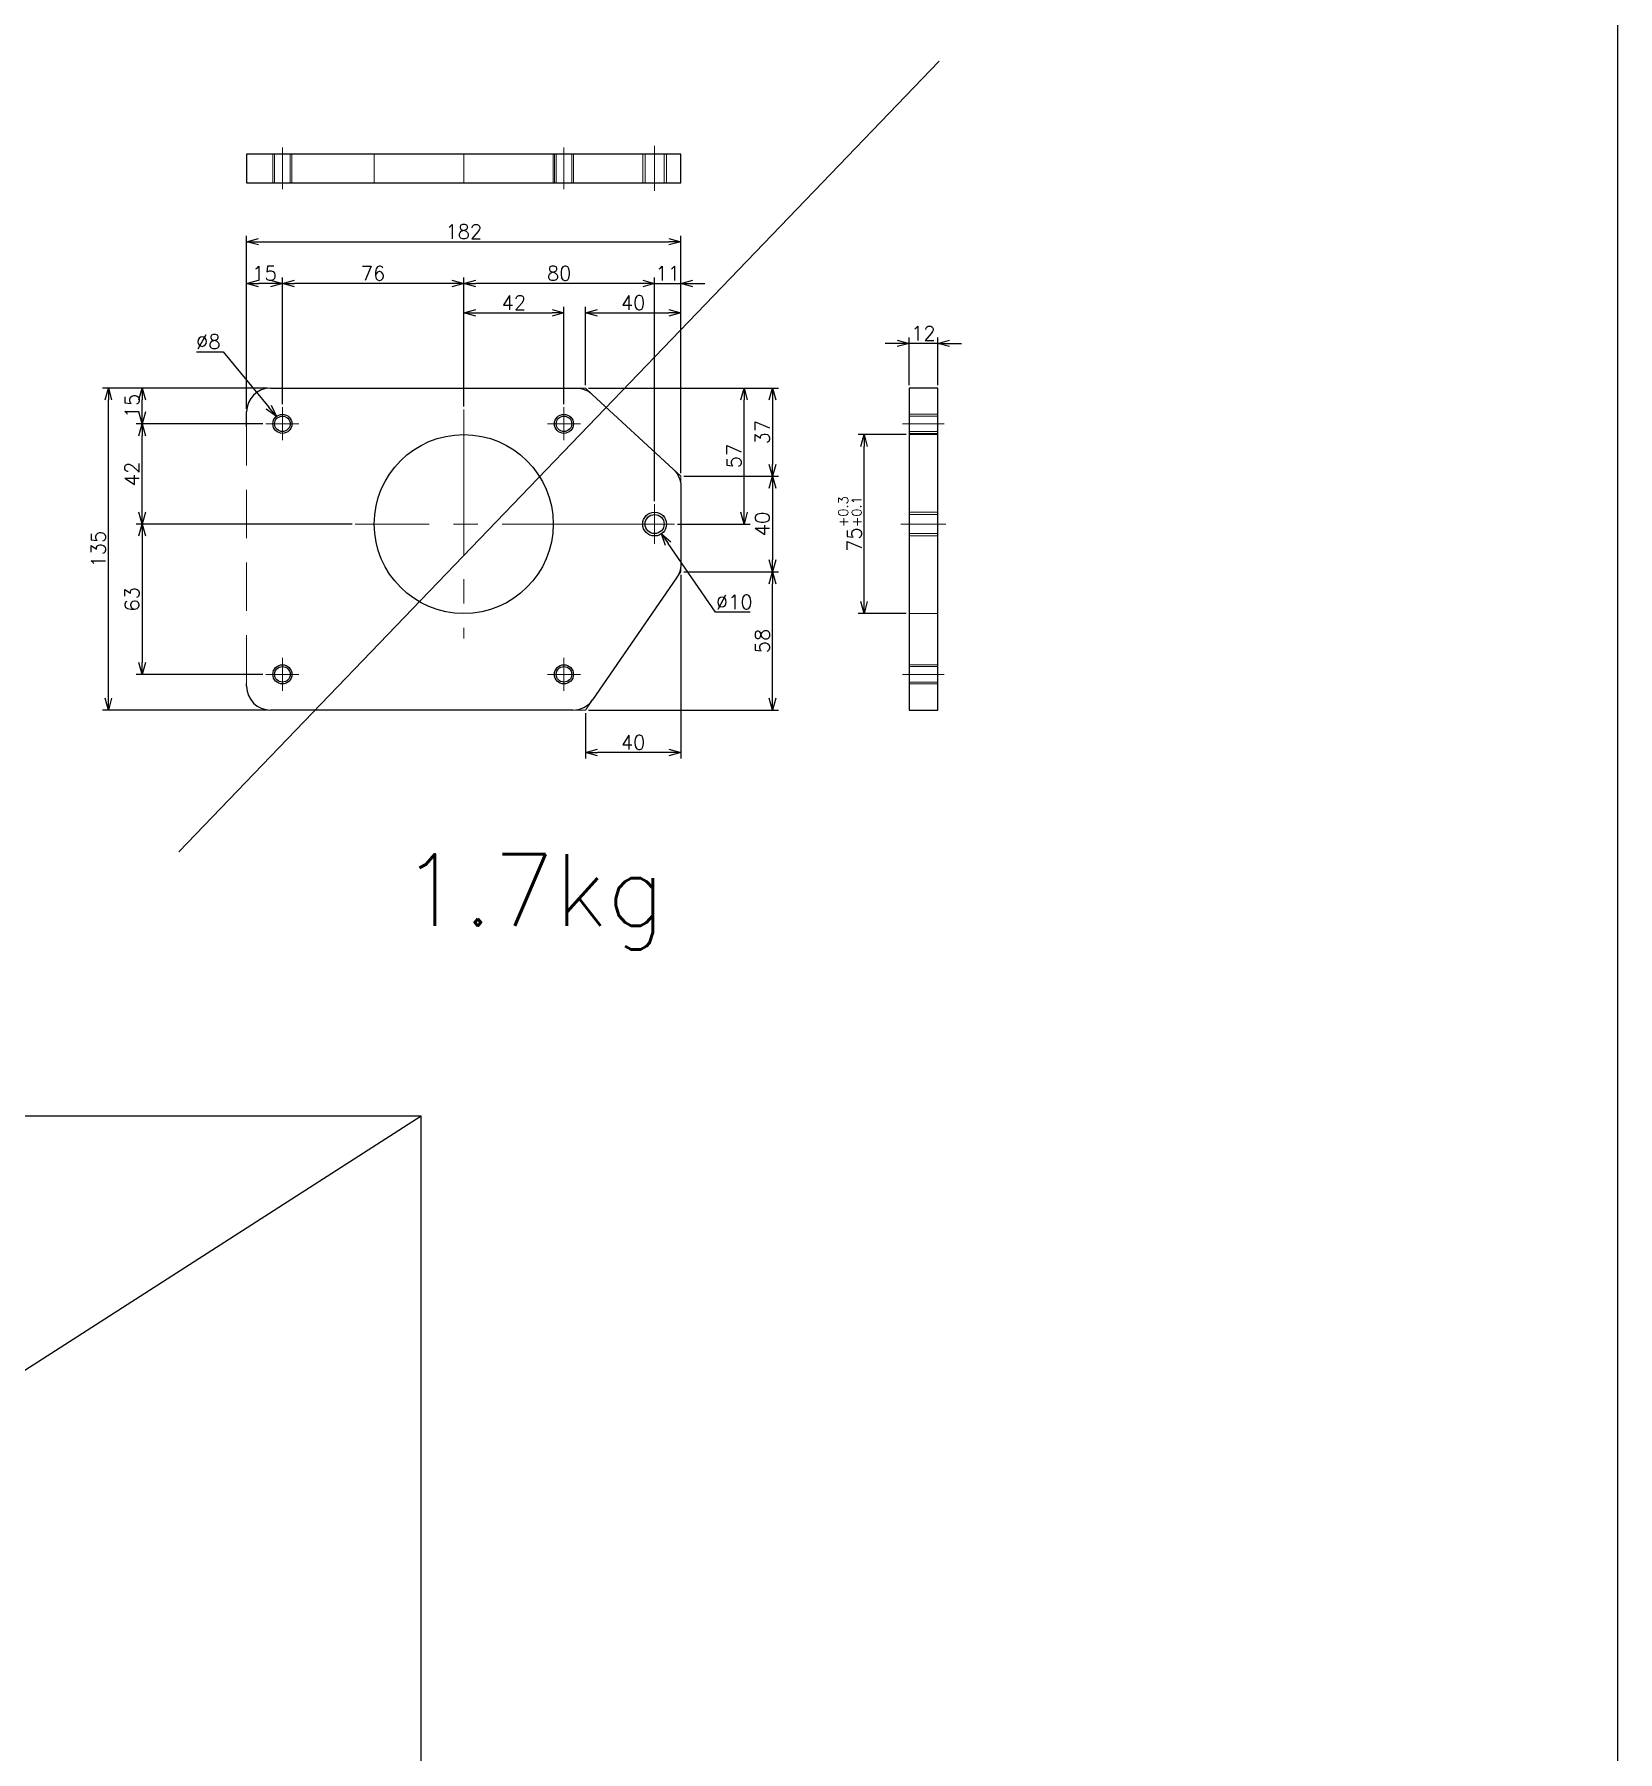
# Model space of a CAD drawing. Header units: millimetres. Extents: x 0 to 49006, y -7876 to 6995.
# Drawn here: x 16161 to 16824, y -5038 to -4318 of the extents above; entities that cross this region are included whole.
import ezdxf

# ---------------------------------------------------------------- set-up
doc = ezdxf.new("R2010")
doc.units = ezdxf.units.MM
doc.header["$LTSCALE"] = 3.2
doc.header["$PDMODE"] = 99
doc.header["$PDSIZE"] = 1
doc.linetypes.add('CENTER2', pattern=[28.575, 19.05, -3.175, 3.175, -3.175])
doc.linetypes.add('HIDDEN', pattern=[9.525, 6.35, -3.175])
for name, color, linetype, lineweight in [('04_HIDDEN', 2, 'HIDDEN', 13), ('05_CENTER', 4, 'CENTER2', 13), ('08_DIM', 3, 'Continuous', 13)]:
    doc.layers.add(name, color=color, linetype=linetype, lineweight=lineweight)
doc.layers.add('10_DRAFT', color=8, linetype='Continuous', lineweight=0, plot=False)
doc.styles.add('KSS_TXT', font='txt.shx', dxfattribs={"bigfont": 'extfont2.shx'})
doc.dimstyles.new('KSS_DIM', dxfattribs={"dimscale": 12, "dimtxt": 3, "dimasz": 2.5, "dimexe": 1.25, "dimexo": 0.625, "dimtad": 1, "dimdsep": 46, "dimtxsty": 'KSS_TXT', "dimblk": 'OPEN30', "dimcen": 0, "dimazin": 2, "dimtfac": 0.75, "dimtmove": 0, "dimatfit": 3, "dimldrblk": 'OPEN30', "dimfxl": 1.25, "dimtolj": 1, "dimarcsym": 0})
doc.dimstyles.new('KSS_DIM$3', dxfattribs={"dimscale": 12, "dimtxt": 3, "dimasz": 2.5, "dimexe": 1.25, "dimexo": 0.625, "dimtad": 1, "dimtih": 1, "dimtoh": 1, "dimdsep": 46, "dimtxsty": 'KSS_TXT', "dimblk": 'OPEN30', "dimcen": 0, "dimazin": 2, "dimtfac": 0.75, "dimtofl": 0, "dimtmove": 0, "dimatfit": 3, "dimldrblk": 'OPEN30', "dimfxl": 1.25, "dimtolj": 1, "dimarcsym": 0})

# ---------------------------------------------------------------- blocks, each defined once
blk = doc.blocks.new('_Open30')
at = {"color": 0, "linetype": 'ByBlock', "lineweight": -2}
for p, q in [((-1, 0.27), (0, 0)), ((0, 0), (-1, -0.27)), ((0, 0), (-1, 0))]:
    blk.add_line(p, q, dxfattribs=at)
blk = doc.blocks.new('*D561')
at = {"layer": '08_DIM', "color": 0, "lineweight": -2, "transparency": 16777216}
for p, q in [((16340.5, -4474.27), (16340.5, -4432.47)), ((16382.5, -4473.31), (16382.5, -4432.47)), ((16345.5, -4434.97), (16377.5, -4434.97))]:
    blk.add_line(p, q, dxfattribs=at)
at = {"layer": 'Defpoints', "color": 0, "transparency": 16777216}
for p in [(16382.5, -4434.97), (16340.5, -4475.52), (16382.5, -4474.56)]:
    blk.add_point(p, dxfattribs=at)
at = {"layer": '08_DIM', "color": 0, "lineweight": -2, "transparency": 16777216, "xscale": 5, "yscale": 5, "zscale": 5, "rotation": 180}
blk.add_blockref('_Open30', (16340.5, -4434.97), dxfattribs=at)
at = {"layer": '08_DIM', "color": 0, "lineweight": -2, "transparency": 16777216, "xscale": 5, "yscale": 5, "zscale": 5}
blk.add_blockref('_Open30', (16382.5, -4434.97), dxfattribs=at)
at = {"layer": '08_DIM', "color": 0, "transparency": 16777216, "insert": (16361.5, -4430.72), "char_height": 6, "attachment_point": 5, "style": 'KSS_TXT'}
blk.add_mtext('\\A1;42', dxfattribs=at)
blk = doc.blocks.new('*D562')
at = {"layer": '08_DIM', "color": 0, "lineweight": -2, "transparency": 16777216}
for p, q in [((16264.5, -4473.31), (16264.5, -4420.17)), ((16335.5, -4422.67), (16269.5, -4422.67)), ((16340.5, -4474.27), (16340.5, -4420.17))]:
    blk.add_line(p, q, dxfattribs=at)
at = {"layer": 'Defpoints', "color": 0, "transparency": 16777216}
for p in [(16264.5, -4422.67), (16264.5, -4474.56), (16340.5, -4475.52)]:
    blk.add_point(p, dxfattribs=at)
at = {"layer": '08_DIM', "color": 0, "lineweight": -2, "transparency": 16777216, "xscale": 5, "yscale": 5, "zscale": 5, "rotation": 180}
blk.add_blockref('_Open30', (16264.5, -4422.67), dxfattribs=at)
at = {"layer": '08_DIM', "color": 0, "lineweight": -2, "transparency": 16777216, "xscale": 5, "yscale": 5, "zscale": 5}
blk.add_blockref('_Open30', (16340.5, -4422.67), dxfattribs=at)
at = {"layer": '08_DIM', "color": 0, "transparency": 16777216, "insert": (16302.5, -4418.42), "char_height": 6, "attachment_point": 5, "style": 'KSS_TXT'}
blk.add_mtext('\\A1;76', dxfattribs=at)
blk = doc.blocks.new('*D563')
at = {"layer": '08_DIM', "color": 0, "lineweight": -2, "transparency": 16777216}
for p, q in [((16256.32, -4481.48), (16203.24, -4481.48)), ((16205.74, -4518.48), (16205.74, -4486.48)), ((16293.77, -4523.48), (16203.24, -4523.48))]:
    blk.add_line(p, q, dxfattribs=at)
at = {"layer": 'Defpoints', "color": 0, "transparency": 16777216}
for p in [(16205.74, -4481.48), (16257.57, -4481.48), (16295.02, -4523.48)]:
    blk.add_point(p, dxfattribs=at)
at = {"layer": '08_DIM', "color": 0, "lineweight": -2, "transparency": 16777216, "xscale": 5, "yscale": 5, "zscale": 5}
for p, rotation in [((16205.74, -4481.48), 90), ((16205.74, -4523.48), 270)]:
    blk.add_blockref('_Open30', p, dxfattribs=dict(at, rotation=rotation))
at = {"layer": '08_DIM', "color": 0, "transparency": 16777216, "insert": (16201.49, -4502.48), "char_height": 6, "attachment_point": 5, "rotation": 90, "style": 'KSS_TXT'}
blk.add_mtext('\\A1;42', dxfattribs=at)
blk = doc.blocks.new('*D564')
at = {"layer": '08_DIM', "color": 0, "lineweight": -2, "transparency": 16777216}
for p, q in [((16293.77, -4523.48), (16203.24, -4523.48)), ((16205.74, -4528.48), (16205.74, -4581.48)), ((16256.32, -4586.48), (16203.24, -4586.48))]:
    blk.add_line(p, q, dxfattribs=at)
at = {"layer": 'Defpoints', "color": 0, "transparency": 16777216}
for p in [(16295.02, -4523.48), (16205.74, -4586.48), (16257.57, -4586.48)]:
    blk.add_point(p, dxfattribs=at)
at = {"layer": '08_DIM', "color": 0, "lineweight": -2, "transparency": 16777216, "xscale": 5, "yscale": 5, "zscale": 5}
for p, rotation in [((16205.74, -4523.48), 90), ((16205.74, -4586.48), 270)]:
    blk.add_blockref('_Open30', p, dxfattribs=dict(at, rotation=rotation))
at = {"layer": '08_DIM', "color": 0, "transparency": 16777216, "insert": (16201.49, -4554.98), "char_height": 6, "attachment_point": 5, "rotation": 90, "style": 'KSS_TXT'}
blk.add_mtext('\\A1;63', dxfattribs=at)
blk = doc.blocks.new('*D565')
at = {"layer": '08_DIM', "color": 0, "lineweight": -2, "transparency": 16777216}
for p, q in [((16258.25, -4466.48), (16189.06, -4466.48)), ((16191.56, -4596.48), (16191.56, -4471.48)), ((16258.25, -4601.48), (16189.06, -4601.48))]:
    blk.add_line(p, q, dxfattribs=at)
at = {"layer": 'Defpoints', "color": 0, "transparency": 16777216}
for p in [(16191.56, -4466.48), (16259.5, -4466.48), (16259.5, -4601.48)]:
    blk.add_point(p, dxfattribs=at)
at = {"layer": '08_DIM', "color": 0, "lineweight": -2, "transparency": 16777216, "xscale": 5, "yscale": 5, "zscale": 5}
for p, rotation in [((16191.56, -4466.48), 90), ((16191.56, -4601.48), 270)]:
    blk.add_blockref('_Open30', p, dxfattribs=dict(at, rotation=rotation))
at = {"layer": '08_DIM', "color": 0, "transparency": 16777216, "insert": (16187.3, -4533.98), "char_height": 6, "attachment_point": 5, "rotation": 90, "style": 'KSS_TXT'}
blk.add_mtext('\\A1;135', dxfattribs=at)
blk = doc.blocks.new('*D566')
at = {"layer": '08_DIM', "color": 0, "lineweight": -2, "transparency": 16777216}
for p, q in [((16258.25, -4466.48), (16203.24, -4466.48)), ((16205.74, -4476.48), (16205.74, -4471.48)), ((16256.32, -4481.48), (16203.24, -4481.48))]:
    blk.add_line(p, q, dxfattribs=at)
at = {"layer": 'Defpoints', "color": 0, "transparency": 16777216}
for p in [(16205.74, -4466.48), (16259.5, -4466.48), (16257.57, -4481.48)]:
    blk.add_point(p, dxfattribs=at)
at = {"layer": '08_DIM', "color": 0, "lineweight": -2, "transparency": 16777216, "xscale": 5, "yscale": 5, "zscale": 5}
for p, rotation in [((16205.74, -4466.48), 90), ((16205.74, -4481.48), 270)]:
    blk.add_blockref('_Open30', p, dxfattribs=dict(at, rotation=rotation))
at = {"layer": '08_DIM', "color": 0, "transparency": 16777216, "insert": (16201.49, -4473.98), "char_height": 6, "attachment_point": 5, "rotation": 90, "style": 'KSS_TXT'}
blk.add_mtext('\\A1;15', dxfattribs=at)
blk = doc.blocks.new('*D567')
at = {"layer": '08_DIM', "color": 0, "lineweight": -2, "transparency": 16777216}
for p, q in [((16249.5, -4475.23), (16249.5, -4420.17)), ((16259.5, -4422.67), (16254.5, -4422.67)), ((16264.5, -4473.31), (16264.5, -4420.17))]:
    blk.add_line(p, q, dxfattribs=at)
at = {"layer": 'Defpoints', "color": 0, "transparency": 16777216}
for p in [(16249.5, -4422.67), (16249.5, -4476.48), (16264.5, -4474.56)]:
    blk.add_point(p, dxfattribs=at)
at = {"layer": '08_DIM', "color": 0, "lineweight": -2, "transparency": 16777216, "xscale": 5, "yscale": 5, "zscale": 5, "rotation": 180}
blk.add_blockref('_Open30', (16249.5, -4422.67), dxfattribs=at)
at = {"layer": '08_DIM', "color": 0, "lineweight": -2, "transparency": 16777216, "xscale": 5, "yscale": 5, "zscale": 5}
blk.add_blockref('_Open30', (16264.5, -4422.67), dxfattribs=at)
at = {"layer": '08_DIM', "color": 0, "transparency": 16777216, "insert": (16257, -4418.42), "char_height": 6, "attachment_point": 5, "style": 'KSS_TXT'}
blk.add_mtext('\\A1;15', dxfattribs=at)
blk = doc.blocks.new('*D568')
at = {"layer": '08_DIM', "color": 0, "lineweight": -2, "transparency": 16777216}
for p, q in [((16249.5, -4475.23), (16249.5, -4402.67)), ((16431.5, -4502.23), (16431.5, -4402.67)), ((16254.5, -4405.17), (16426.5, -4405.17))]:
    blk.add_line(p, q, dxfattribs=at)
at = {"layer": 'Defpoints', "color": 0, "transparency": 16777216}
for p in [(16431.5, -4405.17), (16249.5, -4476.48), (16431.5, -4503.48)]:
    blk.add_point(p, dxfattribs=at)
at = {"layer": '08_DIM', "color": 0, "lineweight": -2, "transparency": 16777216, "xscale": 5, "yscale": 5, "zscale": 5, "rotation": 180}
blk.add_blockref('_Open30', (16249.5, -4405.17), dxfattribs=at)
at = {"layer": '08_DIM', "color": 0, "lineweight": -2, "transparency": 16777216, "xscale": 5, "yscale": 5, "zscale": 5}
blk.add_blockref('_Open30', (16431.5, -4405.17), dxfattribs=at)
at = {"layer": '08_DIM', "color": 0, "transparency": 16777216, "insert": (16340.5, -4400.92), "char_height": 6, "attachment_point": 5, "style": 'KSS_TXT'}
blk.add_mtext('\\A1;182', dxfattribs=at)
blk = doc.blocks.new('*D569')
at = {"layer": '08_DIM', "color": 0, "lineweight": -2, "transparency": 16777216}
for p, q in [((16340.5, -4474.27), (16340.5, -4420.17)), ((16415.5, -4422.67), (16345.5, -4422.67)), ((16420.5, -4513.89), (16420.5, -4420.17))]:
    blk.add_line(p, q, dxfattribs=at)
at = {"layer": 'Defpoints', "color": 0, "transparency": 16777216}
for p in [(16340.5, -4422.67), (16340.5, -4475.52), (16420.5, -4515.14)]:
    blk.add_point(p, dxfattribs=at)
at = {"layer": '08_DIM', "color": 0, "lineweight": -2, "transparency": 16777216, "xscale": 5, "yscale": 5, "zscale": 5, "rotation": 180}
blk.add_blockref('_Open30', (16340.5, -4422.67), dxfattribs=at)
at = {"layer": '08_DIM', "color": 0, "lineweight": -2, "transparency": 16777216, "xscale": 5, "yscale": 5, "zscale": 5}
blk.add_blockref('_Open30', (16420.5, -4422.67), dxfattribs=at)
at = {"layer": '08_DIM', "color": 0, "transparency": 16777216, "insert": (16380.5, -4418.42), "char_height": 6, "attachment_point": 5, "style": 'KSS_TXT'}
blk.add_mtext('\\A1;80', dxfattribs=at)
blk = doc.blocks.new('*D570')
at = {"layer": '08_DIM', "color": 0, "lineweight": -2, "transparency": 16777216}
for p, q in [((16392.75, -4466.48), (16472.41, -4466.48)), ((16469.91, -4471.48), (16469.91, -4498.48)), ((16432.75, -4503.48), (16472.41, -4503.48))]:
    blk.add_line(p, q, dxfattribs=at)
at = {"layer": 'Defpoints', "color": 0, "transparency": 16777216}
for p in [(16391.5, -4466.48), (16431.5, -4503.48), (16469.91, -4503.48)]:
    blk.add_point(p, dxfattribs=at)
at = {"layer": '08_DIM', "color": 0, "lineweight": -2, "transparency": 16777216, "xscale": 5, "yscale": 5, "zscale": 5}
for p, rotation in [((16469.91, -4466.48), 90), ((16469.91, -4503.48), 270)]:
    blk.add_blockref('_Open30', p, dxfattribs=dict(at, rotation=rotation))
at = {"layer": '08_DIM', "color": 0, "transparency": 16777216, "insert": (16465.66, -4484.98), "char_height": 6, "attachment_point": 5, "rotation": 90, "style": 'KSS_TXT'}
blk.add_mtext('\\A1;37', dxfattribs=at)
blk = doc.blocks.new('*D571')
at = {"layer": '08_DIM', "color": 0, "lineweight": -2, "transparency": 16777216}
for p, q in [((16392.75, -4466.48), (16460.49, -4466.48)), ((16457.99, -4518.48), (16457.99, -4471.48)), ((16430.09, -4523.48), (16460.49, -4523.48))]:
    blk.add_line(p, q, dxfattribs=at)
at = {"layer": 'Defpoints', "color": 0, "transparency": 16777216}
for p in [(16391.5, -4466.48), (16457.99, -4466.48), (16428.84, -4523.48)]:
    blk.add_point(p, dxfattribs=at)
at = {"layer": '08_DIM', "color": 0, "lineweight": -2, "transparency": 16777216, "xscale": 5, "yscale": 5, "zscale": 5}
for p, rotation in [((16457.99, -4466.48), 90), ((16457.99, -4523.48), 270)]:
    blk.add_blockref('_Open30', p, dxfattribs=dict(at, rotation=rotation))
at = {"layer": '08_DIM', "color": 0, "transparency": 16777216, "insert": (16453.73, -4494.98), "char_height": 6, "attachment_point": 5, "rotation": 90, "style": 'KSS_TXT'}
blk.add_mtext('\\A1;57', dxfattribs=at)
blk = doc.blocks.new('*D572')
at = {"layer": '08_DIM', "color": 0, "lineweight": -2, "transparency": 16777216}
for p, q in [((16432.75, -4503.48), (16472.41, -4503.48)), ((16469.91, -4508.48), (16469.91, -4538.48)), ((16432.75, -4543.48), (16472.41, -4543.48))]:
    blk.add_line(p, q, dxfattribs=at)
at = {"layer": 'Defpoints', "color": 0, "transparency": 16777216}
for p in [(16431.5, -4503.48), (16431.5, -4543.48), (16469.91, -4543.48)]:
    blk.add_point(p, dxfattribs=at)
at = {"layer": '08_DIM', "color": 0, "lineweight": -2, "transparency": 16777216, "xscale": 5, "yscale": 5, "zscale": 5}
for p, rotation in [((16469.91, -4503.48), 90), ((16469.91, -4543.48), 270)]:
    blk.add_blockref('_Open30', p, dxfattribs=dict(at, rotation=rotation))
at = {"layer": '08_DIM', "color": 0, "transparency": 16777216, "insert": (16465.66, -4523.48), "char_height": 6, "attachment_point": 5, "rotation": 90, "style": 'KSS_TXT'}
blk.add_mtext('\\A1;40', dxfattribs=at)
blk = doc.blocks.new('*D573')
at = {"layer": '08_DIM', "color": 0, "lineweight": -2, "transparency": 16777216}
for p, q in [((16391.5, -4465.23), (16391.5, -4432.47)), ((16431.5, -4502.23), (16431.5, -4432.47)), ((16396.5, -4434.97), (16426.5, -4434.97))]:
    blk.add_line(p, q, dxfattribs=at)
at = {"layer": 'Defpoints', "color": 0, "transparency": 16777216}
for p in [(16431.5, -4434.97), (16391.5, -4466.48), (16431.5, -4503.48)]:
    blk.add_point(p, dxfattribs=at)
at = {"layer": '08_DIM', "color": 0, "lineweight": -2, "transparency": 16777216, "xscale": 5, "yscale": 5, "zscale": 5, "rotation": 180}
blk.add_blockref('_Open30', (16391.5, -4434.97), dxfattribs=at)
at = {"layer": '08_DIM', "color": 0, "lineweight": -2, "transparency": 16777216, "xscale": 5, "yscale": 5, "zscale": 5}
blk.add_blockref('_Open30', (16431.5, -4434.97), dxfattribs=at)
at = {"layer": '08_DIM', "color": 0, "transparency": 16777216, "insert": (16411.5, -4430.72), "char_height": 6, "attachment_point": 5, "style": 'KSS_TXT'}
blk.add_mtext('\\A1;40', dxfattribs=at)
blk = doc.blocks.new('*D574')
at = {"layer": '08_DIM', "color": 0, "lineweight": -2, "transparency": 16777216}
for p, q in [((16431.5, -4544.73), (16431.5, -4621.72)), ((16391.5, -4602.73), (16391.5, -4621.72)), ((16426.5, -4619.22), (16396.5, -4619.22))]:
    blk.add_line(p, q, dxfattribs=at)
at = {"layer": 'Defpoints', "color": 0, "transparency": 16777216}
for p in [(16431.5, -4543.48), (16391.5, -4601.48), (16391.5, -4619.22)]:
    blk.add_point(p, dxfattribs=at)
at = {"layer": '08_DIM', "color": 0, "lineweight": -2, "transparency": 16777216, "xscale": 5, "yscale": 5, "zscale": 5, "rotation": 180}
blk.add_blockref('_Open30', (16391.5, -4619.22), dxfattribs=at)
at = {"layer": '08_DIM', "color": 0, "lineweight": -2, "transparency": 16777216, "xscale": 5, "yscale": 5, "zscale": 5}
blk.add_blockref('_Open30', (16431.5, -4619.22), dxfattribs=at)
at = {"layer": '08_DIM', "color": 0, "transparency": 16777216, "insert": (16411.5, -4614.97), "char_height": 6, "attachment_point": 5, "style": 'KSS_TXT'}
blk.add_mtext('\\A1;40', dxfattribs=at)
blk = doc.blocks.new('*D575')
at = {"layer": '08_DIM', "color": 0, "lineweight": -2, "transparency": 16777216}
for p, q in [((16525.89, -4485.98), (16505.81, -4485.98)), ((16508.31, -4555.98), (16508.31, -4490.98)), ((16525.89, -4560.98), (16505.81, -4560.98))]:
    blk.add_line(p, q, dxfattribs=at)
at = {"layer": 'Defpoints', "color": 0, "transparency": 16777216}
for p in [(16508.31, -4485.98), (16527.14, -4485.98), (16527.14, -4560.98)]:
    blk.add_point(p, dxfattribs=at)
at = {"layer": '08_DIM', "color": 0, "lineweight": -2, "transparency": 16777216, "xscale": 5, "yscale": 5, "zscale": 5}
for p, rotation in [((16508.31, -4485.98), 90), ((16508.31, -4560.98), 270)]:
    blk.add_blockref('_Open30', p, dxfattribs=dict(at, rotation=rotation))
at = {"layer": '08_DIM', "color": 0, "transparency": 16777216, "insert": (16502.39, -4523.48), "char_height": 6, "attachment_point": 5, "rotation": 90, "style": 'KSS_TXT'}
blk.add_mtext('75{\\H4.000000;\\S+0.3^ +0.1;}', dxfattribs=at)
blk = doc.blocks.new('*D576')
at = {"layer": '08_DIM', "color": 0, "lineweight": -2, "transparency": 16777216}
for p, q in [((16522.14, -4447.76), (16517.14, -4447.76)), ((16527.14, -4465.23), (16527.14, -4445.26)), ((16539.14, -4447.76), (16527.14, -4447.76)), ((16539.14, -4465.23), (16539.14, -4445.26)), ((16544.14, -4447.76), (16549.14, -4447.76))]:
    blk.add_line(p, q, dxfattribs=at)
at = {"layer": 'Defpoints', "color": 0, "transparency": 16777216}
for p in [(16527.14, -4447.76), (16527.14, -4466.48), (16539.14, -4466.48)]:
    blk.add_point(p, dxfattribs=at)
at = {"layer": '08_DIM', "color": 0, "lineweight": -2, "transparency": 16777216, "xscale": 5, "yscale": 5, "zscale": 5}
blk.add_blockref('_Open30', (16527.14, -4447.76), dxfattribs=at)
at = {"layer": '08_DIM', "color": 0, "lineweight": -2, "transparency": 16777216, "xscale": 5, "yscale": 5, "zscale": 5, "rotation": 180}
blk.add_blockref('_Open30', (16539.14, -4447.76), dxfattribs=at)
at = {"layer": '08_DIM', "color": 0, "transparency": 16777216, "insert": (16533.14, -4443.51), "char_height": 6, "attachment_point": 5, "style": 'KSS_TXT'}
blk.add_mtext('\\A1;12', dxfattribs=at)
blk = doc.blocks.new('A$C02F96607_1_1')
at = {"color": 0}
blk.add_lwpolyline([(-91, 12), (-91, 0), (91, 0), (91, 12)], close=True, dxfattribs=at)
at = {"layer": '04_HIDDEN'}
for p, q in [((-80, 0), (-80, 12)), ((-79.25, 0), (-79.25, 12)), ((-72.75, 0), (-72.75, 12)), ((-72, 0), (-72, 12)), ((38, 0), (38, 12)), ((38.75, 0), (38.75, 12)), ((45.25, 0), (45.25, 12)), ((46, 0), (46, 12)), ((75, 12), (75, 0)), ((76, 12), (76, 0)), ((84, 12), (84, 0)), ((85, 12), (85, 0))]:
    blk.add_line(p, q, dxfattribs=at)
at = {"layer": '04_HIDDEN', "color": 9}
for p, q in [((-37.5, 12), (-37.5, 0)), ((37.5, 12), (37.5, 0))]:
    blk.add_line(p, q, dxfattribs=at)
at = {"layer": '05_CENTER'}
for p, q in [((-76, -2.71), (-76, 14.71)), ((42, -2.71), (42, 14.71)), ((80, 15.39), (80, -3.39))]:
    blk.add_line(p, q, dxfattribs=at)
at = {"layer": '10_DRAFT'}
blk.add_line((0, 12), (0, 0), dxfattribs=at)
blk = doc.blocks.new('*D723')
at = {"layer": '08_DIM', "color": 0, "lineweight": -2, "transparency": 16777216}
for p, q in [((16446.02, -4560.42), (16426.18, -4531.71)), ((16460.52, -4560.42), (16446.02, -4560.42))]:
    blk.add_line(p, q, dxfattribs=at)
at = {"layer": 'Defpoints', "color": 0, "transparency": 16777216}
for p in [(16417.66, -4519.37), (16423.34, -4527.59)]:
    blk.add_point(p, dxfattribs=at)
at = {"layer": '08_DIM', "color": 0, "lineweight": -2, "transparency": 16777216, "xscale": 5, "yscale": 5, "zscale": 5, "rotation": 124.6403552382268}
blk.add_blockref('_Open30', (16423.34, -4527.59), dxfattribs=at)
at = {"layer": '08_DIM', "color": 0, "transparency": 16777216, "insert": (16453.89, -4556.17), "char_height": 6, "attachment_point": 5, "style": 'KSS_TXT'}
blk.add_mtext('\\A1;%%C10', dxfattribs=at)
blk = doc.blocks.new('*D724')
at = {"layer": '08_DIM', "color": 0, "lineweight": -2, "transparency": 16777216}
for p, q in [((16228.43, -4451.26), (16239.68, -4451.26)), ((16239.68, -4451.26), (16258.79, -4474.53))]:
    blk.add_line(p, q, dxfattribs=at)
at = {"layer": 'Defpoints', "color": 0, "transparency": 16777216}
for p in [(16261.96, -4478.39), (16267.04, -4484.57)]:
    blk.add_point(p, dxfattribs=at)
at = {"layer": '08_DIM', "color": 0, "lineweight": -2, "transparency": 16777216, "xscale": 5, "yscale": 5, "zscale": 5, "rotation": 309.397911580073}
blk.add_blockref('_Open30', (16261.96, -4478.39), dxfattribs=at)
at = {"layer": '08_DIM', "color": 0, "transparency": 16777216, "insert": (16233.43, -4447.01), "char_height": 6, "attachment_point": 5, "style": 'KSS_TXT'}
blk.add_mtext('\\A1;%%C8', dxfattribs=at)
blk = doc.blocks.new('*D730')
at = {"layer": '08_DIM', "color": 0, "lineweight": -2, "transparency": 16777216}
for p, q in [((16415.5, -4422.67), (16410.5, -4422.67)), ((16420.5, -4513.89), (16420.5, -4420.17)), ((16420.5, -4422.67), (16431.5, -4422.67)), ((16431.5, -4502.23), (16431.5, -4420.17)), ((16436.5, -4422.67), (16441.5, -4422.67))]:
    blk.add_line(p, q, dxfattribs=at)
at = {"layer": 'Defpoints', "color": 0, "transparency": 16777216}
for p in [(16431.5, -4422.67), (16431.5, -4503.48), (16420.5, -4515.14)]:
    blk.add_point(p, dxfattribs=at)
at = {"layer": '08_DIM', "color": 0, "lineweight": -2, "transparency": 16777216, "xscale": 5, "yscale": 5, "zscale": 5}
blk.add_blockref('_Open30', (16420.5, -4422.67), dxfattribs=at)
at = {"layer": '08_DIM', "color": 0, "lineweight": -2, "transparency": 16777216, "xscale": 5, "yscale": 5, "zscale": 5, "rotation": 180}
blk.add_blockref('_Open30', (16431.5, -4422.67), dxfattribs=at)
at = {"layer": '08_DIM', "color": 0, "transparency": 16777216, "insert": (16426, -4418.42), "char_height": 6, "attachment_point": 5, "style": 'KSS_TXT'}
blk.add_mtext('\\A1;11', dxfattribs=at)
blk = doc.blocks.new('M8Tz_1_1')
at = {"color": 0}
for radius in [4, 3.25]:
    blk.add_circle((0, 0), radius, dxfattribs=at)
at = {"layer": '05_CENTER'}
for p, q in [((6.92, 0), (-6.92, 0)), ((0, -6.92), (0, 6.92))]:
    blk.add_line(p, q, dxfattribs=at)
blk = doc.blocks.new('M10Tz_1_1')
at = {"color": 0}
for radius in [5, 4]:
    blk.add_circle((0, 0), radius, dxfattribs=at)
at = {"layer": '05_CENTER'}
for p, q in [((0, -8.34), (0, 8.34)), ((8.34, 0), (-8.34, 0))]:
    blk.add_line(p, q, dxfattribs=at)
blk = doc.blocks.new('A$C3DAE4718_1_1')
at = {"color": 0}
for p, q in [((-91, 40.89), (-91, 47)), ((-91, -68), (-91, -66.88)), ((45.75, -78), (-81, -78))]:
    blk.add_line(p, q, dxfattribs=at)
blk.add_lwpolyline([(-81, 57), (47.08, 57, -0.188811), (53.87, 54.34), (87.79, 22.97, -0.209053), (91, 15.63), (91, -16.89, -0.152094), (89.23, -22.56), (53.98, -73.68)], format="xyb", dxfattribs=at)
blk.add_circle((0, 0), 37.5, dxfattribs=at)
for centre, start, end in [((-81, 47), 90, 180), ((-81, -68), 180, 270), ((45.75, -68), 270, 325.40771)]:
    blk.add_arc(centre, 10, start, end, dxfattribs=at)
at = {"layer": '04_HIDDEN'}
blk.add_line((-91, -66.88), (-91, 40.89), dxfattribs=at)
at = {"layer": '05_CENTER'}
for p, q in [((0, 47.96), (0, -47.96)), ((77, 0), (-45.48, 0))]:
    blk.add_line(p, q, dxfattribs=at)
at = {"layer": '10_DRAFT'}
for p, q in [((47.08, 57), (51, 57)), ((51, 57), (53.87, 54.34)), ((87.79, 22.97), (91, 20)), ((91, 20), (91, 15.63)), ((91, -20), (89.23, -22.56)), ((91, -16.89), (91, -20)), ((51, -78), (45.75, -78)), ((53.98, -73.68), (51, -78))]:
    blk.add_line(p, q, dxfattribs=at)
for p in [(-76, 42), (42, 42), (-76, -63), (42, -63)]:
    blk.add_blockref('M8Tz_1_1', p)
at = {"color": 0}
blk.add_blockref('M10Tz_1_1', (80, 0), dxfattribs=at)
blk = doc.blocks.new('A$C1CF06D1E_1_1')
at = {"color": 0}
blk.add_lwpolyline([(0, -78), (12, -78), (12, 57), (0, 57)], close=True, dxfattribs=at)
at = {"layer": '04_HIDDEN'}
for p, q in [((0, 46), (12, 46)), ((0, 45.25), (12, 45.25)), ((0, 38.75), (12, 38.75)), ((0, 38), (12, 38)), ((12, 5), (0, 5)), ((12, 4), (0, 4)), ((12, -4), (0, -4)), ((12, -5), (0, -5)), ((0, -59), (12, -59)), ((0, -59.75), (12, -59.75)), ((0, -66.25), (12, -66.25)), ((0, -67), (12, -67))]:
    blk.add_line(p, q, dxfattribs=at)
at = {"layer": '04_HIDDEN', "color": 9}
for p, q in [((12, 37.5), (0, 37.5)), ((12, -37.5), (0, -37.5))]:
    blk.add_line(p, q, dxfattribs=at)
at = {"layer": '05_CENTER'}
for p, q in [((-2.71, 42), (14.71, 42)), ((15.39, 0), (-3.39, 0)), ((-2.71, -63), (14.71, -63))]:
    blk.add_line(p, q, dxfattribs=at)
at = {"layer": '10_DRAFT'}
blk.add_line((12, 0), (0, 0), dxfattribs=at)
blk = doc.blocks.new('*D1070')
at = {"layer": '08_DIM', "color": 0, "lineweight": -2, "transparency": 16777216}
for p, q in [((16432.75, -4543.48), (16472.41, -4543.48)), ((16469.91, -4596.48), (16469.91, -4548.48)), ((16392.75, -4601.48), (16472.41, -4601.48))]:
    blk.add_line(p, q, dxfattribs=at)
at = {"layer": 'Defpoints', "color": 0, "transparency": 16777216}
for p in [(16431.5, -4543.48), (16469.91, -4543.48), (16391.5, -4601.48)]:
    blk.add_point(p, dxfattribs=at)
at = {"layer": '08_DIM', "color": 0, "lineweight": -2, "transparency": 16777216, "xscale": 5, "yscale": 5, "zscale": 5}
for p, rotation in [((16469.91, -4543.48), 90), ((16469.91, -4601.48), 270)]:
    blk.add_blockref('_Open30', p, dxfattribs=dict(at, rotation=rotation))
at = {"layer": '08_DIM', "color": 0, "transparency": 16777216, "insert": (16465.66, -4572.48), "char_height": 6, "attachment_point": 5, "rotation": 90, "style": 'KSS_TXT'}
blk.add_mtext('\\A1;58', dxfattribs=at)

msp = doc.modelspace()

# ---------------------------------------------------------------- linework, layer by layer
at = {"color": 3}
for p, q in [((16539.724, -4329.439), (16221.028, -4660.839)), ((16322.701, -4771.598), (14990.325, -5625.673))]:
    msp.add_line(p, q, dxfattribs=at)
for points in [[(9237.241, -627.828), (16824.146, -627.828), (16824.146, -7876.008), (9237.241, -7876.008)], [(14990.325, -5625.673), (16322.701, -5625.673), (16322.701, -4771.598), (14990.325, -4771.598)]]:
    msp.add_lwpolyline(points, close=True, dxfattribs=at)

# ---------------------------------------------------------------- block references
for name, p in [('A$C02F96607_1_1', (16340.498, -4380.422)), ('A$C3DAE4718_1_1', (16340.498, -4523.481)), ('A$C1CF06D1E_1_1', (16527.144, -4523.481))]:
    msp.add_blockref(name, p)

# ---------------------------------------------------------------- texts
at = {"color": 1, "style": 'KSS_TXT'}
msp.add_text('1.7kg', height=30, dxfattribs=at).set_placement((16314.283, -4691.865))

# ---------------------------------------------------------------- dimensions: what is measured, and where the dimension line sits
at = {"layer": '08_DIM'}
for base, p1, p2, angle, override, picture, middle in [((16431.498, -4405.174), (16249.498, -4476.481), (16431.498, -4503.481), 180, {"dimscale": 2, "dimarcsym": 1}, '*D568', (16340.498, -4400.924)), ((16249.498, -4422.67), (16264.498, -4474.558), (16249.498, -4476.481), 180, {"dimscale": 2, "dimarcsym": 1}, '*D567', (16256.998, -4418.416)), ((16264.498, -4422.67), (16340.498, -4475.517), (16264.498, -4474.558), 180, {"dimscale": 2, "dimarcsym": 1}, '*D562', (16302.498, -4418.42)), ((16340.498, -4422.67), (16420.498, -4515.14), (16340.498, -4475.517), 180, {"dimscale": 2, "dimarcsym": 1}, '*D569', (16380.498, -4418.42)), ((16431.498, -4422.67), (16420.498, -4515.14), (16431.498, -4503.481), 180, {"dimscale": 2, "dimarcsym": 1}, '*D730', (16425.998, -4418.42)), ((16382.498, -4434.972), (16340.498, -4475.517), (16382.498, -4474.558), 180, {"dimscale": 2, "dimarcsym": 1}, '*D561', (16361.498, -4430.722)), ((16431.498, -4434.972), (16391.498, -4466.481), (16431.498, -4503.481), 180, {"dimscale": 2, "dimarcsym": 1}, '*D573', (16411.498, -4430.722)), ((16191.559, -4466.481), (16259.498, -4601.481), (16259.498, -4466.481), 90, {"dimscale": 2, "dimarcsym": 1}, '*D565', (16187.305, -4533.981)), ((16205.744, -4466.481), (16257.575, -4481.481), (16259.498, -4466.481), 90, {"dimscale": 2, "dimarcsym": 1}, '*D566', (16201.489, -4473.981)), ((16469.911, -4503.481), (16391.498, -4466.481), (16431.498, -4503.481), 90, {"dimscale": 2, "dimarcsym": 1}, '*D570', (16465.661, -4484.981)), ((16457.986, -4466.481), (16428.839, -4523.481), (16391.498, -4466.481), 90, {"dimscale": 2, "dimarcsym": 1}, '*D571', (16453.732, -4494.981)), ((16205.744, -4481.481), (16295.016, -4523.481), (16257.575, -4481.481), 90, {"dimscale": 2, "dimarcsym": 1}, '*D563', (16201.494, -4502.481)), ((16508.31, -4485.981), (16527.144, -4560.981), (16527.144, -4485.981), 90, {"dimscale": 2, "dimpost": '', "dimtol": 1, "dimlim": 0, "dimtp": 0.3, "dimtm": -0.1, "dimtfac": 0.666667, "dimtdec": 2, "dimtolj": 0, "dimtzin": 8, "dimarcsym": 1}, '*D575', (16502.393, -4523.481)), ((16469.911, -4543.481), (16431.498, -4503.481), (16431.498, -4543.481), 90, {"dimscale": 2, "dimarcsym": 1}, '*D572', (16465.661, -4523.481)), ((16205.744, -4586.481), (16295.016, -4523.481), (16257.575, -4586.481), 90, {"dimscale": 2, "dimarcsym": 1}, '*D564', (16201.494, -4554.981)), ((16391.498, -4619.219), (16431.498, -4543.481), (16391.498, -4601.481), 180, {"dimscale": 2, "dimarcsym": 1}, '*D574', (16411.498, -4614.969)), ((16469.911, -4543.481), (16391.498, -4601.481), (16431.498, -4543.481), 90, {"dimscale": 2, "dimarcsym": 1}, '*D1070', (16465.657, -4572.481))]:
    dim = msp.add_linear_dim(base=base, p1=p1, p2=p2, angle=angle, dimstyle='KSS_DIM', override=override, dxfattribs=at)
    dim.commit()
    dim.dimension.update_dxf_attribs({"geometry": picture, "text_midpoint": middle})
dim = msp.add_linear_dim(base=(16527.144, -4447.757), p1=(16539.144, -4466.481), p2=(16527.144, -4466.481), dimstyle='KSS_DIM', override={"dimscale": 2, "dimarcsym": 1}, dxfattribs=at)
dim.commit()
dim.dimension.update_dxf_attribs({"geometry": '*D576', "text_midpoint": (16533.144, -4443.507)})
for p1, p2, picture, middle in [((16267.037, -4484.572), (16261.959, -4478.39), '*D724', (16233.425, -4451.259)), ((16417.656, -4519.367), (16423.34, -4527.595), '*D723', (16453.892, -4560.417))]:
    dim = msp.add_diameter_dim_2p(p1=p1, p2=p2, dimstyle='KSS_DIM$3', override={"dimscale": 2, "dimpost": '%%C<>', "dimarcsym": 1}, dxfattribs=at)
    dim.commit()
    dim.dimension.update_dxf_attribs({"geometry": picture, "text_midpoint": middle, "dimtype": 163})

doc.saveas('drawing.dxf')
